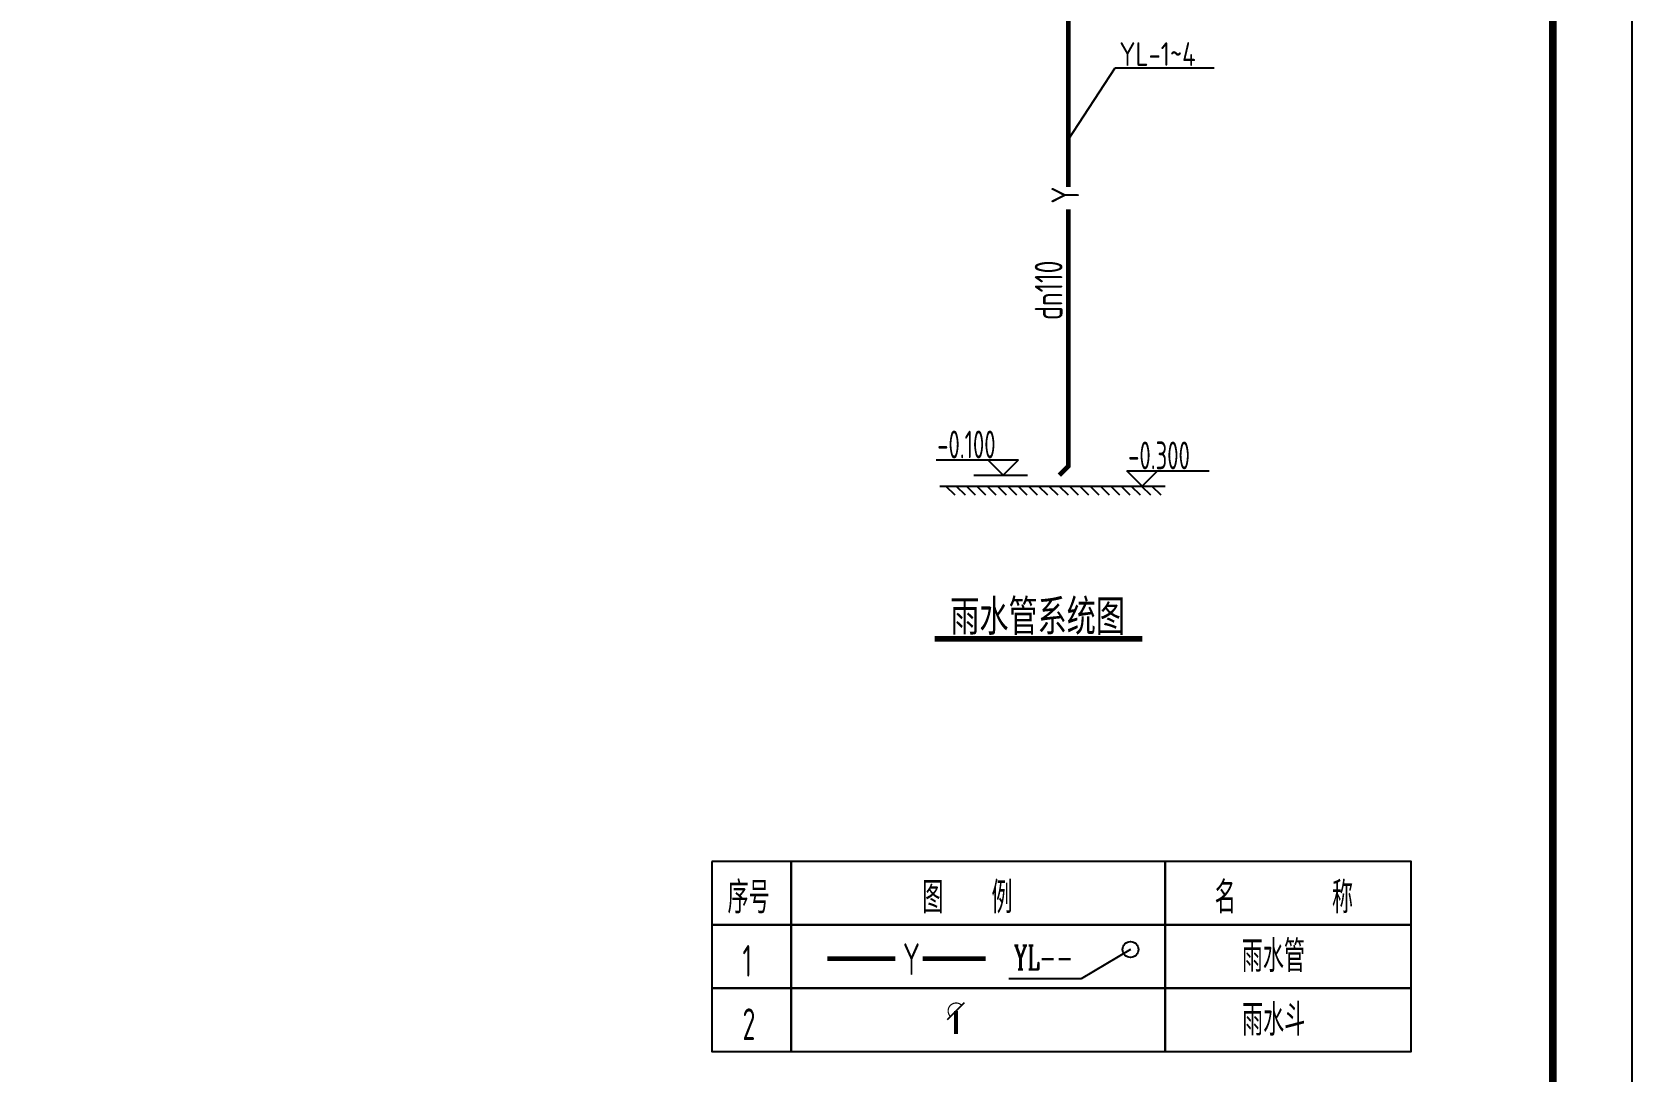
# Model space of a CAD drawing. Extents: x 5205853 to 5320510, y -422737 to -363337.
# Drawn here: x 5300308 to 5320510, y -411406 to -398287 of the extents above; entities that cross this region are included whole.
import ezdxf
from ezdxf.enums import TextEntityAlignment as Align

# ---------------------------------------------------------------- set-up
doc = ezdxf.new("R2010")
doc.units = 0
doc.header["$LTSCALE"] = 1000
doc.header["$MEASUREMENT"] = 0
doc.linetypes.add('DASH', pattern=[0.35, 0.25, -0.1])
doc.layers.get('0').update_dxf_attribs({"linetype": 'CONTINUOUS'})
for name, color, linetype in [('DIM_雨水', 3, 'CONTINUOUS'), ('PIPE-给水', 3, 'CONTINUOUS'), ('PIPE-雨水', 4, 'CONTINUOUS'), ('PUB_TEXT', 7, 'CONTINUOUS'), ('PUB_TITLE', 4, 'CONTINUOUS'), ('TEXT_给水', 7, 'CONTINUOUS'), ('TWT_ELEV', 3, 'CONTINUOUS'), ('VPIPE-雨水', 4, 'CONTINUOUS'), ('尺寸标注', 74, 'CONTINUOUS'), ('文字说明', 153, 'CONTINUOUS'), ('说明文本', 54, 'CONTINUOUS'), ('说明表格', 146, 'CONTINUOUS')]:
    doc.layers.add(name, color=color, linetype=linetype)
doc.styles.add('_TWT_SERIAL', font='COMPLEX', dxfattribs={"width": 0.8, "height": 3, "bigfont": 'HZTXT'})
doc.styles.add('AHD', font='sceie.shx', dxfattribs={"width": 0.7, "bigfont": 'sceic.shx'})
doc.styles.add('sceie', font='sceie.shx', dxfattribs={"bigfont": 'sceic.shx'})
doc.styles.add('样式 1', font='sceie.shx', dxfattribs={"width": 0.75, "bigfont": 'sceic.shx'})

msp = doc.modelspace()

# ---------------------------------------------------------------- linework, layer by layer
msp.add_line((5311867.8, -410754.9), (5312079.9, -410542.7))
at = {"const_width": 15}
msp.add_lwpolyline([(5311904.1, -410718.5, -1), (5312045.5, -410577.1)], format="xyb", dxfattribs=at)
at = {"layer": 'DIM_雨水'}
for p, q in [((5314178, -409872.8), (5313556, -410243.3)), ((5313556, -410243.3), (5312643.1, -410243.3))]:
    msp.add_line(p, q, dxfattribs=at)
at = {"layer": 'PIPE-给水', "color": 4, "linetype": 'ByBlock', "ltscale": 0.03, "const_width": 60}
for points in [[(5310348, -409988.7), (5311208.9, -409988.7)], [(5311554.3, -409988.7), (5312350.9, -409988.7)]]:
    msp.add_lwpolyline(points, dxfattribs=at)
at = {"layer": 'PIPE-雨水', "linetype": 'DASH', "const_width": 50}
msp.add_lwpolyline([(5311973.4, -410647.8), (5311973.4, -410941.2)], dxfattribs=at)
at = {"layer": 'PUB_TEXT'}
for p, q in [((5313392.5, -399648.5), (5313985.8, -398738.9)), ((5313985.8, -398738.9), (5315234, -398738.9)), ((5311771.4, -404021.2), (5314616.6, -404021.2)), ((5311847.3, -404021.2), (5311958.1, -404132)), ((5311977.4, -404021.2), (5312088.2, -404132)), ((5312107.4, -404021.2), (5312218.2, -404132)), ((5312237.4, -404021.2), (5312348.2, -404132)), ((5312367.4, -404021.2), (5312478.3, -404132)), ((5312497.5, -404021.2), (5312608.3, -404132)), ((5312627.5, -404021.2), (5312738.3, -404132)), ((5312757.5, -404021.2), (5312868.3, -404132)), ((5312887.6, -404021.2), (5312998.4, -404132)), ((5313017.6, -404021.2), (5313128.4, -404132)), ((5313147.6, -404021.2), (5313258.4, -404132)), ((5313277.7, -404021.2), (5313388.5, -404132)), ((5313407.7, -404021.2), (5313518.5, -404132)), ((5313537.7, -404021.2), (5313648.5, -404132)), ((5313667.8, -404021.2), (5313778.6, -404132)), ((5313797.8, -404021.2), (5313908.6, -404132)), ((5313927.8, -404021.2), (5314038.6, -404132)), ((5314057.9, -404021.2), (5314168.7, -404132)), ((5314187.9, -404021.2), (5314298.7, -404132)), ((5314317.9, -404021.2), (5314428.7, -404132)), ((5314448, -404021.2), (5314558.8, -404132))]:
    msp.add_line(p, q, dxfattribs=at)
at = {"layer": 'PUB_TITLE', "color": 4}
msp.add_lwpolyline([(5236409.6, -422737.3), (5320509.6, -422737.3), (5320509.6, -363337.3), (5236409.6, -363337.3)], close=True, dxfattribs=at)
at = {"layer": 'PUB_TITLE', "color": 4, "const_width": 100}
msp.add_lwpolyline([(5238909.6, -421737.3), (5319509.6, -421737.3), (5319509.6, -364337.3), (5238909.6, -364337.3)], close=True, dxfattribs=at)
at = {"layer": 'TEXT_给水', "color": 4, "linetype": 'Continuous', "const_width": 60}
for points in [[(5313392.5, -397872.1), (5313392.5, -400244.2)], [(5313278.8, -403882.9), (5313392.5, -403769.2), (5313392.5, -400526.5)]]:
    msp.add_lwpolyline(points, dxfattribs=at)
at = {"layer": 'TWT_ELEV', "color": 0}
for p, q in [((5311722.5, -403690.9), (5312761.3, -403690.9)), ((5312569.3, -403882.9), (5312377.3, -403690.9)), ((5312569.3, -403882.9), (5312761.3, -403690.9)), ((5314325.3, -404021.2), (5314133.3, -403829.2)), ((5314133.3, -403829.2), (5315172, -403829.2)), ((5314325.3, -404021.2), (5314517.3, -403829.2)), ((5312198, -403882.9), (5312875.1, -403882.9))]:
    msp.add_line(p, q, dxfattribs=at)
at = {"layer": 'VPIPE-雨水', "linetype": 'Continuous'}
msp.add_circle((5314178, -409872.8), 100, dxfattribs=at)
at = {"layer": '尺寸标注', "color": 0}
for p, q in [((5311784, -404021.2), (5312063.6, -404021.2)), ((5312048, -404021.2), (5312327.7, -404021.2))]:
    msp.add_line(p, q, dxfattribs=at)
at = {"layer": '文字说明', "const_width": 70}
msp.add_lwpolyline([(5311702.8, -405950.2), (5314328.2, -405950.2)], dxfattribs=at)
at = {"layer": '说明表格', "color": 3, "linetype": 'Continuous'}
for points in [[(5308893.2, -408761.8), (5308893.2, -409561.8), (5309893.2, -409561.8), (5309893.2, -408761.8)], [(5309893.2, -408761.8), (5309893.2, -409561.8), (5314616.6, -409561.8), (5314616.6, -408761.8)], [(5314616.6, -408761.8), (5314616.6, -409561.8), (5317720.9, -409561.8), (5317720.9, -408761.8)], [(5308893.2, -409561.8), (5308893.2, -410361.8), (5309893.2, -410361.8), (5309893.2, -409561.8)], [(5309893.2, -409561.8), (5309893.2, -410361.8), (5314616.6, -410361.8), (5314616.6, -409561.8)], [(5314616.6, -409561.8), (5314616.6, -410361.8), (5317720.9, -410361.8), (5317720.9, -409561.8)], [(5308893.2, -410361.8), (5308893.2, -411161.8), (5309893.2, -411161.8), (5309893.2, -410361.8)], [(5309893.2, -410361.8), (5309893.2, -411161.8), (5314616.6, -411161.8), (5314616.6, -410361.8)], [(5314616.6, -410361.8), (5314616.6, -411161.8), (5317720.9, -411161.8), (5317720.9, -410361.8)]]:
    msp.add_lwpolyline(points, close=True, dxfattribs=at)

# ---------------------------------------------------------------- texts
at = {"layer": 'DIM_雨水', "color": 7, "style": '_TWT_SERIAL', "width": 0.64}
msp.add_text('YL--', height=300, dxfattribs=at).set_placement((5312703.1, -410123.3))
at = {"layer": 'TEXT_给水', "color": 4, "linetype": 'Continuous', "style": 'sceie', "width": 0.890219}
msp.add_text('YL-1~4', height=300, dxfattribs=at).set_placement((5314036.8, -398716.1))
at = {"layer": 'TEXT_给水', "color": 4, "linetype": 'Continuous', "style": 'sceie', "width": 0.8}
for s, p in [('Y', (5313527.8, -400454.6)), ('dn110', (5313319, -401923.5))]:
    msp.add_text(s, height=350, rotation=90, dxfattribs=at).set_placement(p)
at = {"layer": 'TEXT_给水', "color": 4, "linetype": 'Continuous', "style": 'sceie', "width": 0.86}
msp.add_text('雨水管系统图', height=450, dxfattribs=at).set_placement((5313005, -405650), align=Align.MIDDLE)
at = {"layer": 'TWT_ELEV', "color": 0, "style": '样式 1', "width": 0.7}
for s, p in [('-0.100', (5311737, -403670.3)), ('-0.300', (5314147.8, -403808.6))]:
    msp.add_text(s, height=350, dxfattribs=at).set_placement(p)
at = {"layer": '说明文本', "color": 0, "style": 'AHD', "width": 0.7}
for s, height, p in [('序号', 399.98, (5309089.9, -409415.6)), ('图    例', 399.98, (5311549.3, -409415.6)), ('名        称', 399.98, (5315241.2, -409415.6)), ('1', 400, (5309278.4, -410215.6)), ('Y', 400, (5311304.7, -410193.6)), ('雨水管', 399.98, (5315582.7, -410156.7)), ('2', 400, (5309278.4, -411015.6)), ('雨水斗', 399.98, (5315586, -410961.1))]:
    msp.add_text(s, height=height, dxfattribs=at).set_placement(p)

doc.saveas('drawing.dxf')
